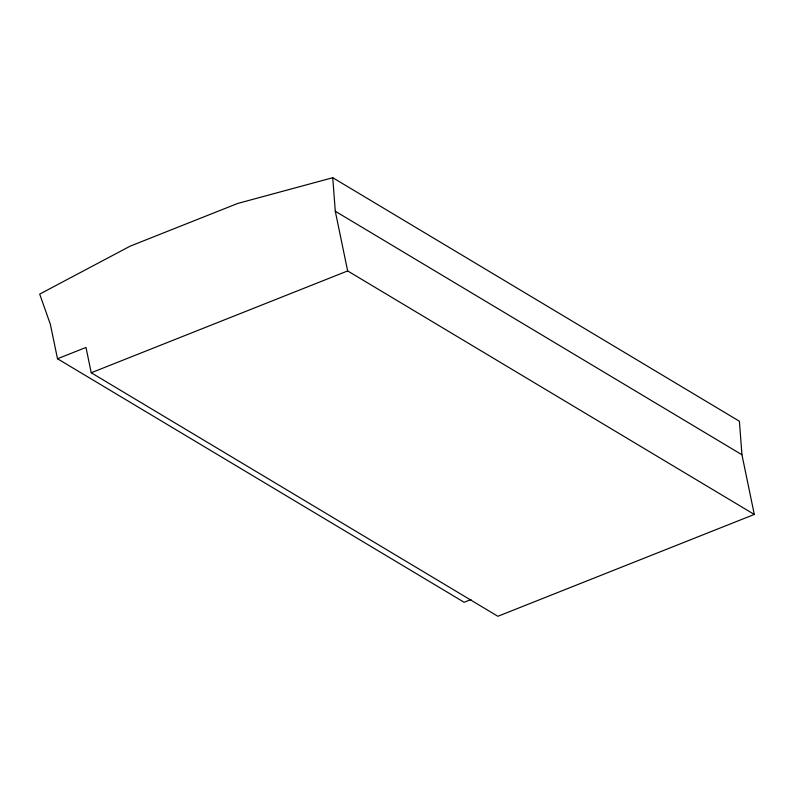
<?xml version="1.0" encoding="UTF-8"?>
<svg xmlns="http://www.w3.org/2000/svg" width="794" height="794" viewBox="0 0 794 794"><rect width="100%" height="100%" fill="white"/><g stroke="black" fill="none" stroke-linecap="round" stroke-linejoin="round"><path stroke-width="1.19" d="M57.496 358.759L85.99 347.444L91.231 372.763L497.878 616.283L754.3 514.443L741.943 454.754L739.403 421.237L332.755 177.717L237.654 203.463L130.196 246.14L39.7 294.098L50.379 324.389L57.496 358.759L464.143 602.269L470.981 599.559M91.231 372.763L347.653 270.933L754.3 514.443M332.755 177.717L335.286 211.244L741.943 454.754M335.286 211.244L347.653 270.933"/></g></svg>
